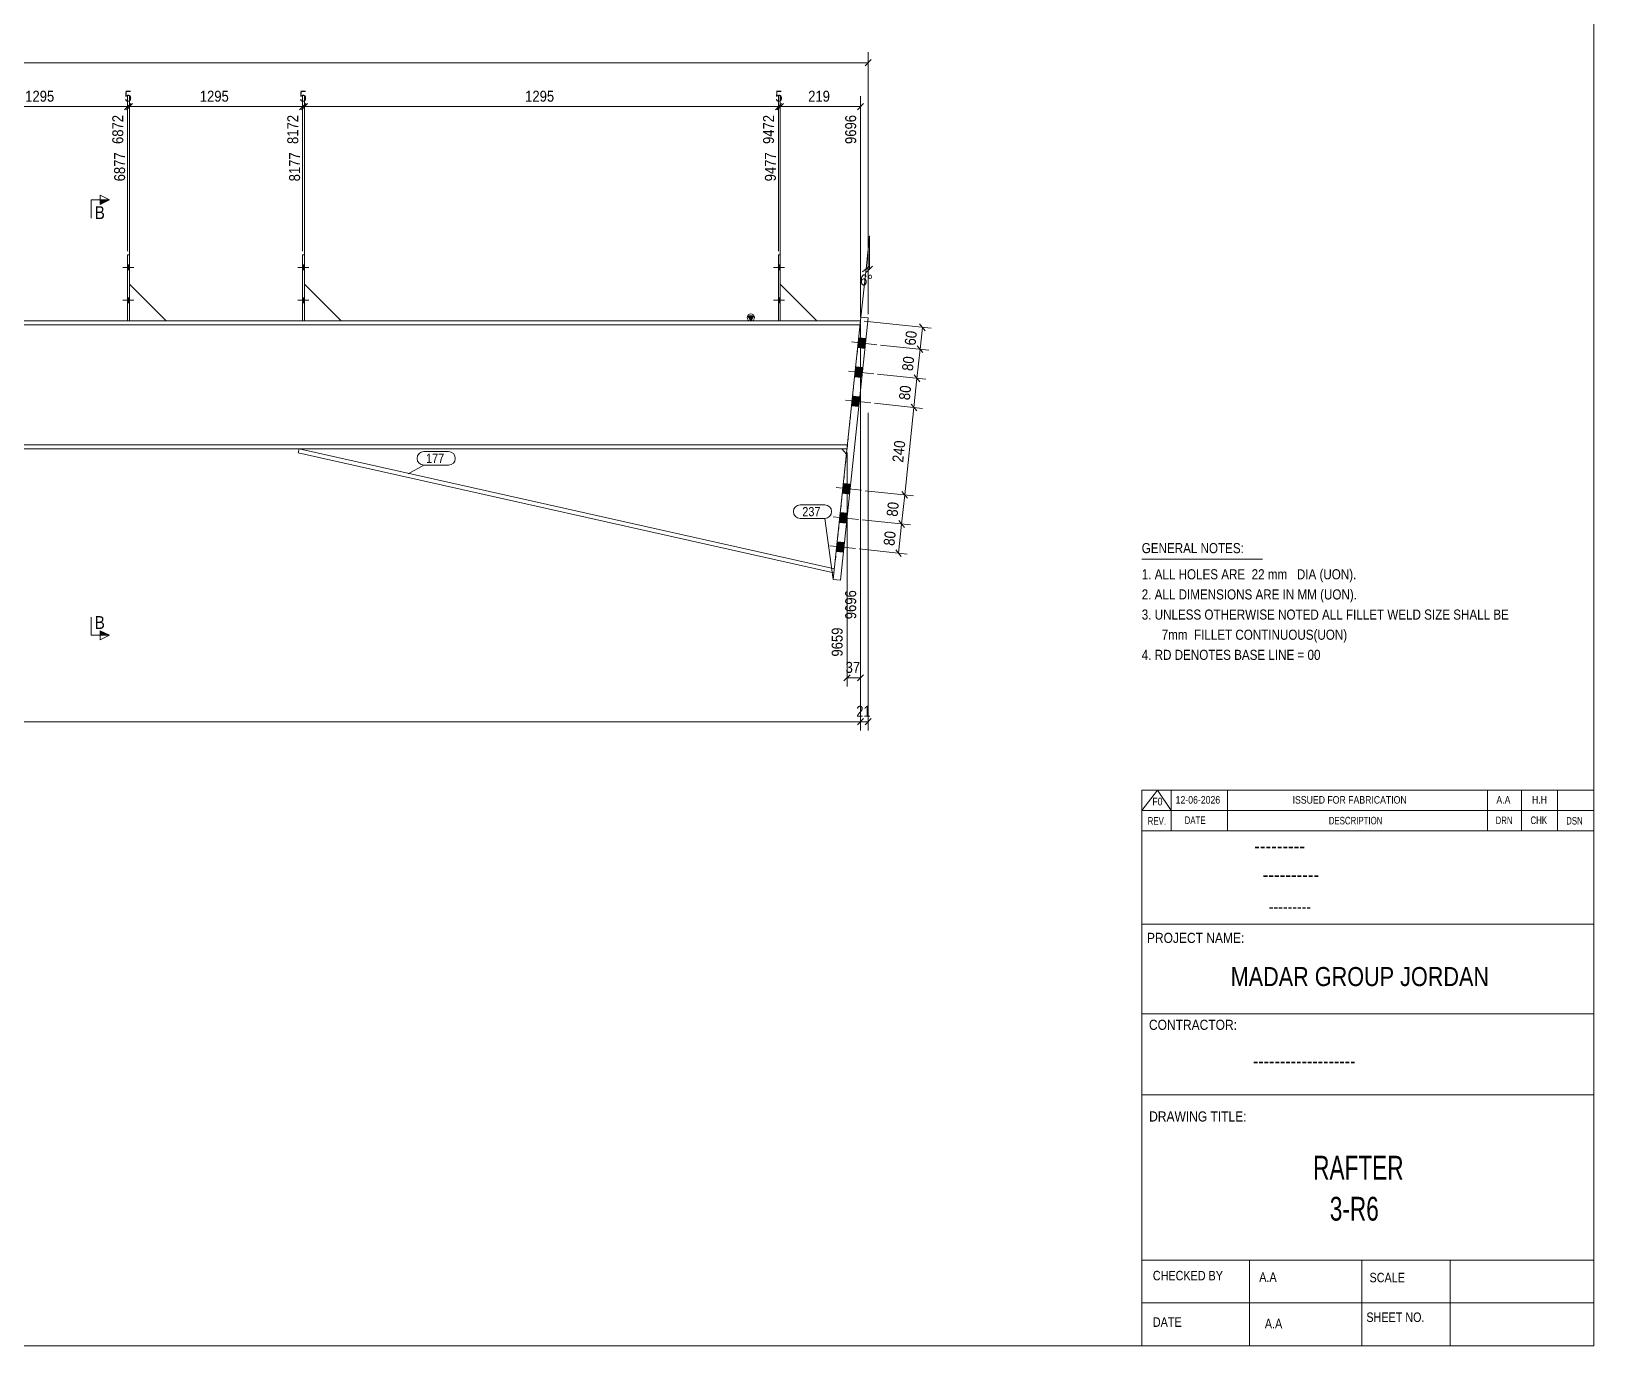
# Model space of a CAD drawing. Header units: millimetres. Extents: x 2 to 825, y 1 to 579.
# Drawn here: x 398.1 to 825, y 5 to 364 of the extents above; entities that cross this region are included whole.
import ezdxf

# ---------------------------------------------------------------- set-up
doc = ezdxf.new("R2010")
doc.units = ezdxf.units.MM
doc.linetypes.add('XKITLINE00', pattern=[0])
doc.linetypes.add('XKITLINE01', pattern=[4, 1, -1, 1, -1])
for name, color, linetype, lineweight in [('Bolt', 3, 'Continuous', 0), ('Dimensions', 7, 'Continuous', 0), ('DrawingSheet', 5, 'Continuous', 0), ('OtherObjectType', 7, 'Continuous', 0), ('Part', 2, 'Continuous', 0), ('PartMark', 7, 'Continuous', 0), ('Section', 6, 'Continuous', 0)]:
    doc.layers.add(name, color=color, linetype=linetype, lineweight=lineweight)
doc.styles.add('@ARIAL_UNICODE_MS_BOLD', font='ARIAL.TTF')
doc.styles.add('ARIAL', font='ARIAL.TTF')
doc.styles.add('ARIAL_NARROW', font='ARIALN.TTF')
doc.styles.add('COMIC_SANS_MS_BOLD', font='COMICBD.TTF')
doc.styles.add('SWIS721_EX_BT', font='ARIAL.TTF')
doc.styles.add('SWISSE', font='ARIAL.TTF')

# ---------------------------------------------------------------- blocks, each defined once
blk = doc.blocks.new('*A4')
at = {"layer": 'Bolt'}
for points in [[(424.42, 300.22), (424.92, 300.22), (424.92, 298.82), (424.42, 298.82)], [(424.42, 300.22), (424.92, 300.22), (424.92, 298.82), (424.42, 298.82)], [(424.42, 291.22), (424.92, 291.22), (424.92, 289.82), (424.42, 289.82)], [(424.42, 291.22), (424.92, 291.22), (424.92, 289.82), (424.42, 289.82)]]:
    blk.add_hatch(color=3, dxfattribs=at).paths.add_polyline_path(points, flags=17)
at = {"layer": 'Bolt', "color": 3, "linetype": 'XKITLINE00', "lineweight": 0}
for p, q in [((426.08, 299.52), (423.08, 299.52)), ((426.08, 299.52), (423.08, 299.52)), ((424.92, 300.22), (424.42, 300.22)), ((424.92, 300.22), (424.42, 300.22)), ((424.92, 298.82), (424.42, 298.82)), ((424.92, 298.82), (424.42, 298.82)), ((426.08, 290.52), (423.08, 290.52)), ((426.08, 290.52), (423.08, 290.52)), ((424.92, 291.22), (424.42, 291.22)), ((424.92, 291.22), (424.42, 291.22)), ((424.92, 289.82), (424.42, 289.82)), ((424.92, 289.82), (424.42, 289.82))]:
    blk.add_line(p, q, dxfattribs=at)
blk = doc.blocks.new('*A6')
at = {"layer": 'Bolt'}
for points in [[(602.23, 300.22), (602.73, 300.22), (602.73, 298.82), (602.23, 298.82)], [(602.23, 300.22), (602.73, 300.22), (602.73, 298.82), (602.23, 298.82)], [(602.23, 291.22), (602.73, 291.22), (602.73, 289.82), (602.23, 289.82)], [(602.23, 291.22), (602.73, 291.22), (602.73, 289.82), (602.23, 289.82)]]:
    blk.add_hatch(color=3, dxfattribs=at).paths.add_polyline_path(points, flags=17)
at = {"layer": 'Bolt', "color": 3, "linetype": 'XKITLINE00', "lineweight": 0}
for p, q in [((603.89, 299.52), (600.89, 299.52)), ((603.89, 299.52), (600.89, 299.52)), ((602.73, 300.22), (602.23, 300.22)), ((602.73, 300.22), (602.23, 300.22)), ((602.73, 298.82), (602.23, 298.82)), ((602.73, 298.82), (602.23, 298.82)), ((603.89, 290.52), (600.89, 290.52)), ((603.89, 290.52), (600.89, 290.52)), ((602.73, 291.22), (602.23, 291.22)), ((602.73, 291.22), (602.23, 291.22)), ((602.73, 289.82), (602.23, 289.82)), ((602.73, 289.82), (602.23, 289.82))]:
    blk.add_line(p, q, dxfattribs=at)
blk = doc.blocks.new('*A8')
at = {"layer": 'Bolt'}
for points in [[(472.23, 300.22), (472.73, 300.22), (472.73, 298.82), (472.23, 298.82)], [(472.23, 300.22), (472.73, 300.22), (472.73, 298.82), (472.23, 298.82)], [(472.23, 291.22), (472.73, 291.22), (472.73, 289.82), (472.23, 289.82)], [(472.23, 291.22), (472.73, 291.22), (472.73, 289.82), (472.23, 289.82)]]:
    blk.add_hatch(color=3, dxfattribs=at).paths.add_polyline_path(points, flags=17)
at = {"layer": 'Bolt', "color": 3, "linetype": 'XKITLINE00', "lineweight": 0}
for p, q in [((473.89, 299.52), (470.89, 299.52)), ((473.89, 299.52), (470.89, 299.52)), ((472.73, 300.22), (472.23, 300.22)), ((472.73, 300.22), (472.23, 300.22)), ((472.73, 298.82), (472.23, 298.82)), ((472.73, 298.82), (472.23, 298.82)), ((473.89, 290.52), (470.89, 290.52)), ((473.89, 290.52), (470.89, 290.52)), ((472.73, 291.22), (472.23, 291.22)), ((472.73, 291.22), (472.23, 291.22)), ((472.73, 289.82), (472.23, 289.82)), ((472.73, 289.82), (472.23, 289.82))]:
    blk.add_line(p, q, dxfattribs=at)
blk = doc.blocks.new('*A9')
at = {"layer": 'Bolt'}
for points in [[(625.88, 277.4), (623.89, 277.61), (624.18, 280.29), (626.17, 280.08)], [(625.88, 277.4), (623.89, 277.61), (624.18, 280.29), (626.17, 280.08)], [(625.04, 269.44), (623.05, 269.65), (623.34, 272.34), (625.33, 272.13)], [(625.04, 269.44), (623.05, 269.65), (623.34, 272.34), (625.33, 272.13)], [(624.2, 261.49), (622.22, 261.7), (622.5, 264.38), (624.49, 264.17)], [(624.2, 261.49), (622.22, 261.7), (622.5, 264.38), (624.49, 264.17)], [(621.69, 237.62), (619.7, 237.83), (619.98, 240.51), (621.97, 240.3)], [(621.69, 237.62), (619.7, 237.83), (619.98, 240.51), (621.97, 240.3)], [(620.85, 229.66), (618.86, 229.87), (619.14, 232.56), (621.13, 232.35)], [(620.85, 229.66), (618.86, 229.87), (619.14, 232.56), (621.13, 232.35)], [(620.01, 221.71), (618.02, 221.92), (618.3, 224.6), (620.29, 224.39)], [(620.01, 221.71), (618.02, 221.92), (618.3, 224.6), (620.29, 224.39)]]:
    blk.add_hatch(color=3, dxfattribs=at).paths.add_polyline_path(points, flags=17)
at = {"layer": 'Bolt', "color": 3, "linetype": 'XKITLINE00', "lineweight": 0}
for p, q in [((629.16, 278.41), (622.2, 279.14)), ((629.16, 278.41), (622.2, 279.14)), ((625.88, 277.4), (623.89, 277.61)), ((625.88, 277.4), (623.89, 277.61)), ((626.17, 280.08), (624.18, 280.29)), ((626.17, 280.08), (624.18, 280.29)), ((628.32, 270.45), (621.36, 271.19)), ((628.32, 270.45), (621.36, 271.19)), ((625.04, 269.44), (623.05, 269.65)), ((625.04, 269.44), (623.05, 269.65)), ((625.33, 272.13), (623.34, 272.34)), ((625.33, 272.13), (623.34, 272.34)), ((627.48, 262.5), (620.52, 263.23)), ((627.48, 262.5), (620.52, 263.23)), ((624.2, 261.49), (622.22, 261.7)), ((624.2, 261.49), (622.22, 261.7)), ((624.49, 264.17), (622.5, 264.38)), ((624.49, 264.17), (622.5, 264.38)), ((624.96, 238.63), (618, 239.36)), ((624.96, 238.63), (618, 239.36)), ((621.97, 240.3), (619.98, 240.51)), ((621.97, 240.3), (619.98, 240.51)), ((621.69, 237.62), (619.7, 237.83)), ((621.69, 237.62), (619.7, 237.83)), ((624.12, 230.67), (617.16, 231.41)), ((624.12, 230.67), (617.16, 231.41)), ((621.13, 232.35), (619.14, 232.56)), ((621.13, 232.35), (619.14, 232.56)), ((620.85, 229.66), (618.86, 229.87)), ((620.85, 229.66), (618.86, 229.87)), ((623.28, 222.72), (616.32, 223.45)), ((623.28, 222.72), (616.32, 223.45)), ((620.29, 224.39), (618.3, 224.6)), ((620.29, 224.39), (618.3, 224.6)), ((620.01, 221.71), (618.02, 221.92)), ((620.01, 221.71), (618.02, 221.92))]:
    blk.add_line(p, q, dxfattribs=at)
blk = doc.blocks.new('*A12')
at = {"layer": 'Part'}
blk.add_hatch(color=2, dxfattribs=at).paths.add_polyline_path([(593.87, 286.32), (595.47, 286.32), (594.67, 284.92)], flags=17)
at = {"layer": 'Part', "color": 2, "linetype": 'XKITLINE00', "lineweight": 0}
for p, q in [((594.67, 284.92), (593.87, 286.32)), ((593.87, 286.32), (595.47, 286.32)), ((595.47, 286.32), (594.67, 284.92)), ((405.34, 284.92), (357.86, 284.92)), ((405.34, 283.82), (357.86, 283.82)), ((452.92, 284.92), (405.44, 284.92)), ((452.92, 283.82), (405.44, 283.82)), ((624.67, 284.92), (453.02, 284.92)), ((624.55, 283.82), (453.02, 283.82)), ((405.34, 251.02), (357.86, 251.02)), ((357.86, 249.92), (405.34, 249.92)), ((452.92, 251.02), (405.44, 251.02)), ((405.44, 249.92), (452.92, 249.92)), ((621.09, 251.02), (453.02, 251.02)), ((453.02, 249.92), (620.97, 249.92))]:
    blk.add_line(p, q, dxfattribs=at)
at = {"layer": 'Part', "color": 7, "linetype": 'XKITLINE01', "lineweight": 0}
blk.add_line((620.97, 249.92), (624.67, 284.92), dxfattribs=at)
at = {"layer": 'Part', "color": 2, "linetype": 'XKITLINE00', "lineweight": 0}
blk.add_circle((594.67, 285.82), 1, dxfattribs=at)
blk = doc.blocks.new('*A17')
at = {"layer": 'Part', "color": 2, "linetype": 'XKITLINE00', "lineweight": 0}
for p, q in [((424.42, 302.92), (424.92, 302.92)), ((424.42, 302.92), (424.42, 284.92)), ((424.92, 302.92), (424.92, 284.92))]:
    blk.add_line(p, q, dxfattribs=at)
at = {"layer": 'Part', "color": 7, "linetype": 'XKITLINE01', "lineweight": 0}
blk.add_line((424.92, 284.92), (424.42, 284.92), dxfattribs=at)
blk = doc.blocks.new('*A18')
at = {"layer": 'Part', "color": 2, "linetype": 'XKITLINE00', "lineweight": 0}
blk.add_line((434.92, 284.92), (424.92, 294.92), dxfattribs=at)
at = {"layer": 'Part', "color": 7, "linetype": 'XKITLINE01', "lineweight": 0}
for p, q in [((424.92, 294.92), (424.92, 284.92)), ((424.92, 284.92), (434.92, 284.92))]:
    blk.add_line(p, q, dxfattribs=at)
blk = doc.blocks.new('*A21')
at = {"layer": 'Part', "color": 2, "linetype": 'XKITLINE00', "lineweight": 0}
for p, q in [((602.73, 302.92), (602.23, 302.92)), ((602.23, 302.92), (602.23, 284.92)), ((602.73, 284.92), (602.73, 302.92))]:
    blk.add_line(p, q, dxfattribs=at)
at = {"layer": 'Part', "color": 7, "linetype": 'XKITLINE01', "lineweight": 0}
blk.add_line((602.23, 284.92), (602.73, 284.92), dxfattribs=at)
blk = doc.blocks.new('*A22')
at = {"layer": 'Part', "color": 2, "linetype": 'XKITLINE00', "lineweight": 0}
blk.add_line((612.73, 284.92), (602.73, 294.92), dxfattribs=at)
at = {"layer": 'Part', "color": 7, "linetype": 'XKITLINE01', "lineweight": 0}
for p, q in [((602.73, 294.92), (602.73, 284.92)), ((602.73, 284.92), (612.73, 284.92))]:
    blk.add_line(p, q, dxfattribs=at)
blk = doc.blocks.new('*A25')
at = {"layer": 'Part', "color": 2, "linetype": 'XKITLINE00', "lineweight": 0}
for p, q in [((472.23, 302.92), (472.73, 302.92)), ((472.23, 302.92), (472.23, 284.92)), ((472.73, 302.92), (472.73, 284.92))]:
    blk.add_line(p, q, dxfattribs=at)
at = {"layer": 'Part', "color": 7, "linetype": 'XKITLINE01', "lineweight": 0}
blk.add_line((472.73, 284.92), (472.23, 284.92), dxfattribs=at)
blk = doc.blocks.new('*A26')
at = {"layer": 'Part', "color": 2, "linetype": 'XKITLINE00', "lineweight": 0}
blk.add_line((482.73, 284.92), (472.73, 294.92), dxfattribs=at)
at = {"layer": 'Part', "color": 7, "linetype": 'XKITLINE01', "lineweight": 0}
for p, q in [((472.73, 294.92), (472.73, 284.92)), ((472.73, 284.92), (482.73, 284.92))]:
    blk.add_line(p, q, dxfattribs=at)
blk = doc.blocks.new('*A28')
at = {"layer": 'Part', "color": 2, "linetype": 'XKITLINE00', "lineweight": 0}
for p, q in [((471.02, 248.84), (471.26, 249.92)), ((617.41, 216.1), (471.02, 248.84)), ((617.52, 217.21), (471.26, 249.92)), ((619.51, 249.92), (620.82, 248.46))]:
    blk.add_line(p, q, dxfattribs=at)
at = {"layer": 'Part', "color": 7, "linetype": 'XKITLINE01', "lineweight": 0}
for p, q in [((471.26, 249.92), (619.51, 249.92)), ((620.82, 248.46), (617.41, 216.1))]:
    blk.add_line(p, q, dxfattribs=at)
blk = doc.blocks.new('*A29')
at = {"layer": 'Part', "color": 2, "linetype": 'XKITLINE00', "lineweight": 0}
for p, q in [((624.77, 285.91), (617.22, 214.31)), ((619.21, 214.1), (626.76, 285.7)), ((626.76, 285.7), (624.77, 285.91)), ((617.22, 214.31), (619.21, 214.1))]:
    blk.add_line(p, q, dxfattribs=at)
blk = doc.blocks.new('*A68')
at = {"layer": 'DrawingSheet', "color": 5, "linetype": 'XKITLINE00', "lineweight": 0}
for p, q in [((825, 5), (825, 579)), ((5, 5), (825, 5))]:
    blk.add_line(p, q, dxfattribs=at)
blk = doc.blocks.new('*A70')
at = {"layer": 'OtherObjectType', "color": 7, "linetype": 'XKITLINE00', "lineweight": 0}
blk.add_line((701.5, 219.82), (734.5, 219.82), dxfattribs=at)
at = {"layer": 'OtherObjectType', "color": 7, "style": 'ARIAL_NARROW', "width": 1.008832}
for s, p in [('GENERAL NOTES:', (701.5, 221.47)), ('1. ALL HOLES ARE  22 mm   DIA (UON).', (701.5, 214.32)), ('2. ALL DIMENSIONS ARE IN MM (UON).', (701.5, 208.82)), ('3. UNLESS OTHERWISE NOTED ALL FILLET WELD SIZE SHALL BE', (701.5, 203.32)), ('7mm  FILLET CONTINUOUS(UON)', (706.95, 197.82)), ('4. RD DENOTES BASE LINE = 00', (701.5, 192.32))]:
    blk.add_text(s, height=2.75, dxfattribs=at).set_placement(p)
blk = doc.blocks.new('*A71')
at = {"layer": 'OtherObjectType', "color": 7, "linetype": 'XKITLINE00', "lineweight": 0}
for p, q in [((701.5, 156.76), (825, 156.76)), ((701.5, 151.21), (705.82, 156.76)), ((701.5, 151.21), (701.5, 156.76)), ((705.82, 156.76), (709.53, 151.21)), ((709.53, 151.21), (709.53, 156.76)), ((724.97, 151.21), (724.97, 156.76)), ((795.98, 151.21), (795.98, 156.76)), ((805.24, 151.21), (805.24, 156.76)), ((815.12, 151.21), (815.12, 156.76)), ((825, 151.21), (825, 156.76)), ((701.5, 151.21), (825, 151.21)), ((701.5, 145.65), (701.5, 151.21)), ((705.21, 151.21), (825, 151.21)), ((709.53, 145.65), (709.53, 151.21)), ((724.97, 145.65), (724.97, 151.21)), ((795.98, 145.65), (795.98, 151.21)), ((805.24, 145.65), (805.24, 151.21)), ((815.12, 145.65), (815.12, 151.21)), ((825, 145.65), (825, 151.21))]:
    blk.add_line(p, q, dxfattribs=at)
at = {"layer": 'OtherObjectType', "color": 7, "style": 'ARIAL_NARROW'}
for s, height, width, p in [('F0', 2.058, 1.008832, (704.4, 152.59)), ('12-06-2026', 2.058, 1.008832, (710.76, 153.06)), ('ISSUED FOR FABRICATION', 2.0583, 1.008832, (742.71, 153.06)), ('A.A', 2.058, 1.008832, (798.4, 153.06)), ('H.H', 2.058, 1.008832, (808.13, 153.06)), ('DATE', 2.058, 0.907949, (713.23, 147.5)), ('DESCRIPTION', 2.0583, 0.907949, (752.61, 147.39)), ('DRN', 2.058, 0.907949, (798.17, 147.47)), ('CHK', 2.058, 0.907949, (807.72, 147.5)), ('DSN', 2.058, 0.907949, (817.47, 147.35)), ('REV.', 2.058, 0.907949, (703.13, 147.31))]:
    blk.add_text(s, height=height, dxfattribs=dict(at, width=width)).set_placement(p)
blk = doc.blocks.new('*A73')
at = {"layer": 'OtherObjectType', "color": 2, "linetype": 'XKITLINE00', "lineweight": 0}
for p, q in [((701.5, 145.65), (825, 145.65)), ((701.5, 5), (701.5, 145.64)), ((824.98, 145.64), (825, 5)), ((825, 120.14), (701.5, 120.14)), ((701.5, 95.63), (825, 95.63)), ((825, 73.49), (701.5, 73.49)), ((825, 28.4), (701.5, 28.4)), ((730.94, 28.4), (730.94, 5)), ((761.62, 5), (761.62, 28.4)), ((785.75, 5), (785.75, 28.4)), ((825, 16.7), (701.5, 16.7)), ((825, 5), (701.5, 5))]:
    blk.add_line(p, q, dxfattribs=at)
at = {"layer": 'OtherObjectType', "color": 4, "style": '@ARIAL_UNICODE_MS_BOLD', "width": 0.85}
blk.add_text('---------', height=3.9, dxfattribs=at).set_placement((732.23, 139.59))
at = {"layer": 'OtherObjectType', "color": 7, "style": 'ARIAL', "width": 0.85}
for s, height, p in [('----------', 3.9, (734.56, 131.77)), ('---------', 3.25, (736.21, 123.31))]:
    blk.add_text(s, height=height, dxfattribs=at).set_placement(p)
at = {"layer": 'OtherObjectType', "color": 3, "width": 0.85}
for s, style, p in [('PROJECT NAME:', 'SWIS721_EX_BT', (702.92, 115.01)), ('CONTRACTOR:', 'SWISSE', (703.47, 91.27)), ('DRAWING TITLE:', 'SWIS721_EX_BT', (703.53, 66.24))]:
    blk.add_text(s, height=2.7618, dxfattribs=dict(at, style=style)).set_placement(p)
at = {"layer": 'OtherObjectType', "color": 7, "width": 0.85}
for s, height, p in [('MADAR GROUP JORDAN', 5.2, (725.79, 103.23)), ('CHECKED BY', 2.592, (704.53, 22.86)), ('A.A', 2.592, (733.61, 22.45)), ('SCALE', 2.592, (763.74, 22.33)), ('SHEET NO.', 2.592, (762.87, 11.49)), ('DATE', 2.592, (704.54, 10.16)), ('A.A', 2.592, (735.14, 9.76))]:
    blk.add_text(s, height=height, dxfattribs=at).set_placement(p)
at = {"layer": 'OtherObjectType', "color": 1}
for s, height, style, width, p in [('-------------------', 3.9, 'COMIC_SANS_MS_BOLD', 0.85, (731.87, 80.86)), ('RAFTER', 6.5, 'ARIAL', 0.68, (748.34, 50.37)), ('3-R6', 6.5, 'ARIAL', 0.68, (752.88, 39.17))]:
    blk.add_text(s, height=height, dxfattribs=dict(at, style=style, width=width)).set_placement(p)
blk = doc.blocks.new('*A76')
at = {"layer": 'Dimensions', "color": 7, "linetype": 'XKITLINE00', "lineweight": 0}
for p, q in [((61.17, 355.42), (626.76, 355.42)), ((627.61, 356.27), (625.91, 354.57)), ((626.76, 286.7), (626.76, 358.27))]:
    blk.add_line(p, q, dxfattribs=at)
at = {"layer": 'Dimensions', "color": 3}
blk.add_point((626.76, 355.42), dxfattribs=at)
blk = doc.blocks.new('*A79')
at = {"layer": 'Dimensions', "color": 7, "linetype": 'XKITLINE00', "lineweight": 0}
for p, q in [((629.31, 270.35), (642.48, 268.96)), ((639.26, 261.26), (640.09, 269.21)), ((639.34, 270.14), (640.85, 268.28)), ((628.47, 262.39), (641.64, 261)), ((638.5, 262.19), (640.01, 260.32))]:
    blk.add_line(p, q, dxfattribs=at)
at = {"layer": 'Dimensions', "color": 3}
for p in [(640.09, 269.21), (639.26, 261.26)]:
    blk.add_point(p, dxfattribs=at)
at = {"layer": 'Dimensions', "color": 3, "style": 'ARIAL', "width": 0.85}
blk.add_text('80', height=3, rotation=83.9784, dxfattribs=at).set_placement((638.1, 263.16))
blk = doc.blocks.new('*A80')
at = {"layer": 'Dimensions', "color": 7, "linetype": 'XKITLINE00', "lineweight": 0}
for p, q in [((630.15, 278.3), (643.32, 276.92)), ((640.18, 278.1), (641.69, 276.23)), ((640.09, 269.21), (640.93, 277.17)), ((629.31, 270.35), (642.48, 268.96)), ((639.34, 270.14), (640.85, 268.28))]:
    blk.add_line(p, q, dxfattribs=at)
at = {"layer": 'Dimensions', "color": 3}
for p in [(640.93, 277.17), (640.09, 269.21)]:
    blk.add_point(p, dxfattribs=at)
at = {"layer": 'Dimensions', "color": 3, "style": 'ARIAL', "width": 0.85}
blk.add_text('80', height=3, rotation=83.9784, dxfattribs=at).set_placement((638.94, 271.12))
blk = doc.blocks.new('*A81')
at = {"layer": 'Dimensions', "color": 7, "linetype": 'XKITLINE00', "lineweight": 0}
for p, q in [((625.66, 284.81), (643.95, 282.88)), ((640.81, 284.07), (642.32, 282.2)), ((640.93, 277.17), (641.56, 283.13)), ((630.15, 278.3), (643.32, 276.92)), ((640.18, 278.1), (641.69, 276.23))]:
    blk.add_line(p, q, dxfattribs=at)
at = {"layer": 'Dimensions', "color": 3}
for p in [(641.56, 283.13), (640.93, 277.17)]:
    blk.add_point(p, dxfattribs=at)
at = {"layer": 'Dimensions', "color": 3, "style": 'ARIAL', "width": 0.85}
blk.add_text('60', height=3, rotation=83.9784, dxfattribs=at).set_placement((639.67, 278.08))
blk = doc.blocks.new('*A82')
at = {"layer": 'Dimensions', "color": 7, "linetype": 'XKITLINE00', "lineweight": 0}
for p, q in [((624.67, 283.92), (624.67, 185.02)), ((620.97, 248.92), (620.97, 185.02)), ((621.82, 188.27), (620.12, 186.57)), ((625.51, 188.27), (623.82, 186.57)), ((620.97, 187.42), (624.67, 187.42))]:
    blk.add_line(p, q, dxfattribs=at)
at = {"layer": 'Dimensions', "color": 3}
for p in [(620.97, 187.42), (624.67, 187.42)]:
    blk.add_point(p, dxfattribs=at)
at = {"layer": 'Dimensions', "color": 3, "style": 'ARIAL', "width": 0.85}
for s, p in [('9696', (623.47, 203.42)), ('9659', (619.77, 193.22))]:
    blk.add_text(s, height=3, rotation=90.0002, dxfattribs=at).set_placement(p)
blk.add_text('37', height=3, dxfattribs=at).set_placement((620.59, 188.77))
blk = doc.blocks.new('*A85')
at = {"layer": 'PartMark', "color": 7, "linetype": 'XKITLINE00', "lineweight": 0}
for p, q in [((505.34, 249.2), (512.1, 249.2)), ((501.09, 243.11), (505.34, 245.5)), ((505.34, 245.5), (512.1, 245.5))]:
    blk.add_line(p, q, dxfattribs=at)
for centre, start, end in [((505.34, 247.35), 90, 270), ((512.1, 247.35), 270, 90)]:
    blk.add_arc(centre, 1.85, start, end, dxfattribs=at)
at = {"layer": 'PartMark', "color": 3, "style": 'ARIAL', "width": 0.85}
blk.add_text('177', height=2.5, dxfattribs=at).set_placement((505.94, 246.1))
blk = doc.blocks.new('*A86')
at = {"layer": 'PartMark', "color": 7, "linetype": 'XKITLINE00', "lineweight": 0}
for p, q in [((608.16, 234.66), (614.92, 234.66)), ((608.16, 230.96), (614.92, 230.96)), ((617.22, 214.31), (614.92, 230.96))]:
    blk.add_line(p, q, dxfattribs=at)
for centre, start, end in [((608.16, 232.81), 90, 270), ((614.92, 232.81), 270, 90)]:
    blk.add_arc(centre, 1.85, start, end, dxfattribs=at)
at = {"layer": 'PartMark', "color": 3, "style": 'ARIAL', "width": 0.85}
blk.add_text('237', height=2.5, dxfattribs=at).set_placement((608.76, 231.56))
blk = doc.blocks.new('*A91')
at = {"layer": 'Section'}
for points in [[(416.92, 317.98), (419.42, 317.98), (416.92, 316.73)], [(416.92, 200.28), (419.42, 199.03), (416.92, 199.03)]]:
    blk.add_hatch(color=3, dxfattribs=at).paths.add_polyline_path(points, flags=17)
at = {"layer": 'Section', "color": 1, "linetype": 'XKITLINE00', "lineweight": 0}
for p, q in [((414.42, 317.98), (414.42, 312.98)), ((414.42, 317.98), (419.42, 317.98)), ((414.42, 199.03), (414.42, 204.03)), ((414.42, 199.03), (419.42, 199.03))]:
    blk.add_line(p, q, dxfattribs=at)
at = {"layer": 'Section', "color": 3, "linetype": 'XKITLINE00', "lineweight": 0}
for p, q in [((416.92, 316.73), (416.92, 319.23)), ((416.92, 319.23), (419.42, 317.98)), ((419.42, 317.98), (416.92, 316.73)), ((419.42, 199.03), (416.92, 200.28)), ((416.92, 200.28), (416.92, 197.78)), ((419.42, 199.03), (416.92, 197.78))]:
    blk.add_line(p, q, dxfattribs=at)
at = {"layer": 'Section', "color": 7, "style": 'ARIAL', "width": 0.85}
for p in [(415.42, 312.73), (415.42, 200.78)]:
    blk.add_text('B', height=3.5, dxfattribs=at).set_placement(p)
blk = doc.blocks.new('*A102')
at = {"layer": 'Dimensions', "color": 7, "linetype": 'XKITLINE00', "lineweight": 0}
for p, q in [((626.16, 299.08), (627.1, 308.03)), ((627.1, 299.03), (627.1, 308.03)), ((624.77, 285.91), (626.16, 299.08)), ((625.23, 298.32), (627.09, 299.83)), ((626.25, 298.18), (627.95, 299.87))]:
    blk.add_line(p, q, dxfattribs=at)
blk.add_arc((627.1, 308.03), 9, 263.9789, 270, dxfattribs=at)
at = {"layer": 'Dimensions', "color": 7}
for p in [(627.1, 308.03), (626.16, 299.08), (627.1, 299.03)]:
    blk.add_point(p, dxfattribs=at)
at = {"layer": 'Dimensions', "color": 3, "style": 'ARIAL', "width": 0.85}
blk.add_text('6°', height=3, rotation=-3.008, dxfattribs=at).set_placement((624.48, 294.64))
blk = doc.blocks.new('*A103')
at = {"layer": 'Dimensions', "color": 7, "linetype": 'XKITLINE00', "lineweight": 0}
for p, q in [((624.67, 283.92), (624.67, 173.02)), ((66.91, 175.42), (624.67, 175.42)), ((625.51, 176.27), (623.82, 174.57))]:
    blk.add_line(p, q, dxfattribs=at)
at = {"layer": 'Dimensions', "color": 3}
blk.add_point((624.67, 175.42), dxfattribs=at)
blk = doc.blocks.new('*A104')
at = {"layer": 'Dimensions', "color": 7, "linetype": 'XKITLINE00', "lineweight": 0}
for p, q in [((624.67, 283.92), (624.67, 173.02)), ((626.76, 259.76), (626.76, 173.02)), ((625.51, 176.27), (623.82, 174.57)), ((624.67, 175.42), (626.76, 175.42)), ((627.61, 176.27), (625.91, 174.57))]:
    blk.add_line(p, q, dxfattribs=at)
at = {"layer": 'Dimensions', "color": 3}
for p in [(624.67, 175.42), (626.76, 175.42)]:
    blk.add_point(p, dxfattribs=at)
at = {"layer": 'Dimensions', "color": 3, "style": 'ARIAL', "width": 0.85}
blk.add_text('21', height=3, dxfattribs=at).set_placement((623.49, 176.77))
blk = doc.blocks.new('*A115')
at = {"layer": 'Dimensions', "color": 7, "linetype": 'XKITLINE00', "lineweight": 0}
for p, q in [((377.34, 295.92), (377.34, 346.27)), ((424.42, 303.92), (424.42, 346.27)), ((378.19, 344.27), (376.49, 342.57)), ((377.34, 343.42), (424.42, 343.42)), ((425.27, 344.27), (423.57, 342.57))]:
    blk.add_line(p, q, dxfattribs=at)
at = {"layer": 'Dimensions', "color": 3}
for p in [(377.34, 343.42), (424.42, 343.42)]:
    blk.add_point(p, dxfattribs=at)
at = {"layer": 'Dimensions', "color": 3, "style": 'ARIAL', "width": 0.85}
blk.add_text('1295', height=3, dxfattribs=at).set_placement((396.43, 344.77))
blk.add_text('6872', height=3, rotation=90.0002, dxfattribs=at).set_placement((423.22, 333.22))
blk = doc.blocks.new('*A116')
at = {"layer": 'Dimensions', "color": 7, "linetype": 'XKITLINE00', "lineweight": 0}
for p, q in [((424.42, 303.92), (424.42, 346.27)), ((424.92, 295.92), (424.92, 346.27)), ((425.27, 344.27), (423.57, 342.57)), ((425.77, 344.27), (424.07, 342.57)), ((424.42, 343.42), (424.92, 343.42))]:
    blk.add_line(p, q, dxfattribs=at)
at = {"layer": 'Dimensions', "color": 3}
for p in [(424.42, 343.42), (424.92, 343.42)]:
    blk.add_point(p, dxfattribs=at)
at = {"layer": 'Dimensions', "color": 3, "style": 'ARIAL', "width": 0.85}
blk.add_text('5', height=3, dxfattribs=at).set_placement((423.56, 344.77))
blk.add_text('6877', height=3, rotation=90.0002, dxfattribs=at).set_placement((423.72, 323.02))
blk = doc.blocks.new('*A117')
at = {"layer": 'Dimensions', "color": 7, "linetype": 'XKITLINE00', "lineweight": 0}
for p, q in [((424.92, 295.92), (424.92, 346.27)), ((472.23, 303.92), (472.23, 346.27)), ((425.77, 344.27), (424.07, 342.57)), ((424.92, 343.42), (472.23, 343.42)), ((473.08, 344.27), (471.39, 342.57))]:
    blk.add_line(p, q, dxfattribs=at)
at = {"layer": 'Dimensions', "color": 3}
for p in [(424.92, 343.42), (472.23, 343.42)]:
    blk.add_point(p, dxfattribs=at)
at = {"layer": 'Dimensions', "color": 3, "style": 'ARIAL', "width": 0.85}
blk.add_text('1295', height=3, dxfattribs=at).set_placement((444.13, 344.77))
blk.add_text('8172', height=3, rotation=90.0002, dxfattribs=at).set_placement((471.03, 333.22))
blk = doc.blocks.new('*A118')
at = {"layer": 'Dimensions', "color": 7, "linetype": 'XKITLINE00', "lineweight": 0}
for p, q in [((472.23, 303.92), (472.23, 346.27)), ((472.73, 295.92), (472.73, 346.27)), ((473.08, 344.27), (471.39, 342.57)), ((473.58, 344.27), (471.89, 342.57)), ((472.23, 343.42), (472.73, 343.42))]:
    blk.add_line(p, q, dxfattribs=at)
at = {"layer": 'Dimensions', "color": 3}
for p in [(472.23, 343.42), (472.73, 343.42)]:
    blk.add_point(p, dxfattribs=at)
at = {"layer": 'Dimensions', "color": 3, "style": 'ARIAL', "width": 0.85}
blk.add_text('5', height=3, dxfattribs=at).set_placement((471.37, 344.77))
blk.add_text('8177', height=3, rotation=90.0002, dxfattribs=at).set_placement((471.53, 323.02))
blk = doc.blocks.new('*A119')
at = {"layer": 'Dimensions', "color": 7, "linetype": 'XKITLINE00', "lineweight": 0}
for p, q in [((472.73, 295.92), (472.73, 346.27)), ((602.23, 303.92), (602.23, 346.27)), ((473.58, 344.27), (471.89, 342.57)), ((472.73, 343.42), (602.23, 343.42)), ((603.08, 344.27), (601.39, 342.57))]:
    blk.add_line(p, q, dxfattribs=at)
at = {"layer": 'Dimensions', "color": 3}
for p in [(472.73, 343.42), (602.23, 343.42)]:
    blk.add_point(p, dxfattribs=at)
at = {"layer": 'Dimensions', "color": 3, "style": 'ARIAL', "width": 0.85}
blk.add_text('1295', height=3, dxfattribs=at).set_placement((533.03, 344.77))
blk.add_text('9472', height=3, rotation=90.0002, dxfattribs=at).set_placement((601.03, 333.22))
blk = doc.blocks.new('*A120')
at = {"layer": 'Dimensions', "color": 7, "linetype": 'XKITLINE00', "lineweight": 0}
for p, q in [((602.23, 303.92), (602.23, 346.27)), ((602.73, 295.92), (602.73, 346.27)), ((603.08, 344.27), (601.39, 342.57)), ((603.58, 344.27), (601.89, 342.57)), ((602.23, 343.42), (602.73, 343.42))]:
    blk.add_line(p, q, dxfattribs=at)
at = {"layer": 'Dimensions', "color": 3}
for p in [(602.23, 343.42), (602.73, 343.42)]:
    blk.add_point(p, dxfattribs=at)
at = {"layer": 'Dimensions', "color": 3, "style": 'ARIAL', "width": 0.85}
blk.add_text('5', height=3, dxfattribs=at).set_placement((601.37, 344.77))
blk.add_text('9477', height=3, rotation=90.0002, dxfattribs=at).set_placement((601.53, 323.02))
blk = doc.blocks.new('*A121')
at = {"layer": 'Dimensions', "color": 7, "linetype": 'XKITLINE00', "lineweight": 0}
for p, q in [((602.73, 295.92), (602.73, 346.27)), ((624.67, 285.92), (624.67, 346.27)), ((603.58, 344.27), (601.89, 342.57)), ((602.73, 343.42), (624.67, 343.42)), ((625.51, 344.27), (623.82, 342.57))]:
    blk.add_line(p, q, dxfattribs=at)
at = {"layer": 'Dimensions', "color": 3}
for p in [(602.73, 343.42), (624.67, 343.42)]:
    blk.add_point(p, dxfattribs=at)
at = {"layer": 'Dimensions', "color": 3, "style": 'ARIAL', "width": 0.85}
blk.add_text('219', height=3, dxfattribs=at).set_placement((610.36, 344.77))
blk.add_text('9696', height=3, rotation=90.0002, dxfattribs=at).set_placement((623.47, 333.22))
blk = doc.blocks.new('*A122')
at = {"layer": 'Dimensions', "color": 7, "linetype": 'XKITLINE00', "lineweight": 0}
for p, q in [((625.12, 230.57), (638.29, 229.18)), ((635.06, 221.48), (635.9, 229.43)), ((635.14, 230.37), (636.65, 228.5)), ((624.28, 222.61), (637.45, 221.22)), ((634.3, 222.41), (635.81, 220.54))]:
    blk.add_line(p, q, dxfattribs=at)
at = {"layer": 'Dimensions', "color": 3}
for p in [(635.9, 229.43), (635.06, 221.48)]:
    blk.add_point(p, dxfattribs=at)
at = {"layer": 'Dimensions', "color": 3, "style": 'ARIAL', "width": 0.85}
blk.add_text('80', height=3, rotation=83.9784, dxfattribs=at).set_placement((633.9, 223.38))
blk = doc.blocks.new('*A123')
at = {"layer": 'Dimensions', "color": 7, "linetype": 'XKITLINE00', "lineweight": 0}
for p, q in [((625.96, 238.53), (639.12, 237.14)), ((635.9, 229.43), (636.74, 237.39)), ((635.98, 238.32), (637.49, 236.46)), ((625.12, 230.57), (638.29, 229.18)), ((635.14, 230.37), (636.65, 228.5))]:
    blk.add_line(p, q, dxfattribs=at)
at = {"layer": 'Dimensions', "color": 3}
for p in [(636.74, 237.39), (635.9, 229.43)]:
    blk.add_point(p, dxfattribs=at)
at = {"layer": 'Dimensions', "color": 3, "style": 'ARIAL', "width": 0.85}
blk.add_text('80', height=3, rotation=83.9784, dxfattribs=at).set_placement((634.74, 231.34))
blk = doc.blocks.new('*A124')
at = {"layer": 'Dimensions', "color": 7, "linetype": 'XKITLINE00', "lineweight": 0}
for p, q in [((628.47, 262.39), (641.64, 261)), ((636.74, 237.39), (639.26, 261.26)), ((638.5, 262.19), (640.01, 260.32)), ((625.96, 238.53), (639.12, 237.14)), ((635.98, 238.32), (637.49, 236.46))]:
    blk.add_line(p, q, dxfattribs=at)
at = {"layer": 'Dimensions', "color": 3}
for p in [(639.26, 261.26), (636.74, 237.39)]:
    blk.add_point(p, dxfattribs=at)
at = {"layer": 'Dimensions', "color": 3, "style": 'ARIAL', "width": 0.85}
blk.add_text('240', height=3, rotation=83.9784, dxfattribs=at).set_placement((636.3, 246.14))

msp = doc.modelspace()

# ---------------------------------------------------------------- block references
at = {"lineweight": 0}
for name in ['*A68', '*A76', '*A115', '*A116', '*A117', '*A118', '*A119', '*A120', '*A121', '*A91', '*A102', '*A4', '*A17', '*A8', '*A25', '*A6', '*A21', '*A18', '*A26', '*A22', '*A103', '*A82', '*A29', '*A104', '*A81', '*A9', '*A80', '*A79', '*A124', '*A28', '*A85', '*A123', '*A86', '*A122', '*A70', '*A71', '*A73']:
    msp.add_blockref(name, (0, 0), dxfattribs=at)
at = {"layer": 'Part', "lineweight": 0}
msp.add_blockref('*A12', (0, 0), dxfattribs=at)

doc.saveas('drawing.dxf')
